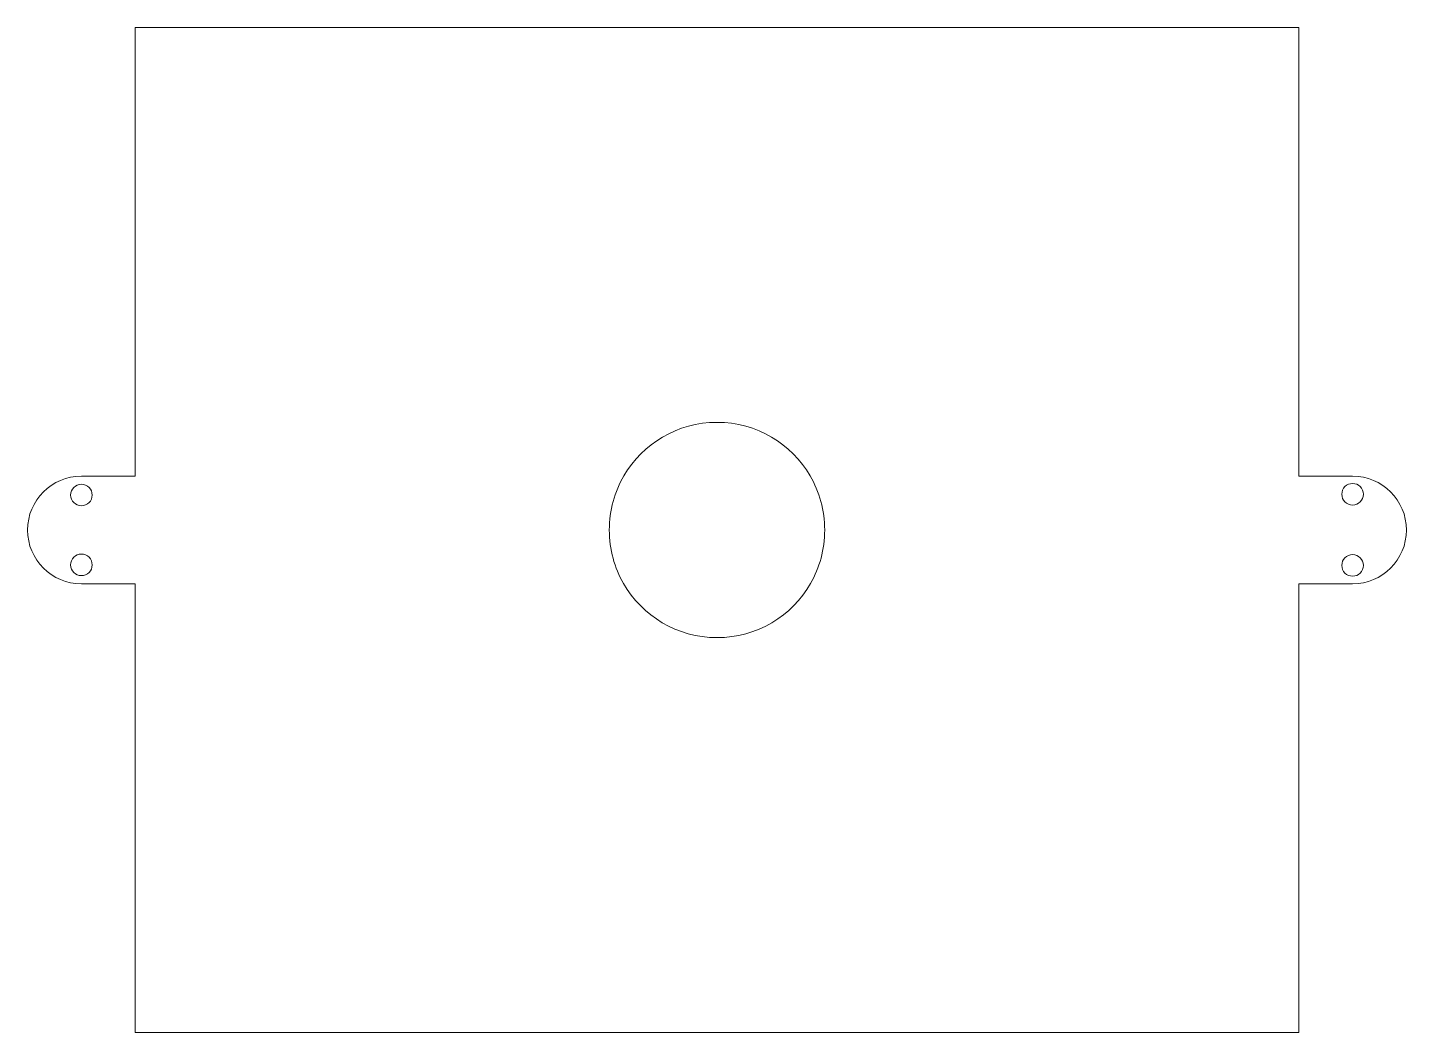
# Model space of a CAD drawing. Header units: centimetres. Extents: x -9.2 to 10, y -8.2 to 5.8.
import ezdxf

# ---------------------------------------------------------------- set-up
doc = ezdxf.new("R2010")
doc.units = ezdxf.units.CM
doc.header["$MEASUREMENT"] = 0
doc.layers.add('Layer 1', color=7, linetype='Continuous')

msp = doc.modelspace()

# ---------------------------------------------------------------- linework, layer by layer
at = {"layer": 'Layer 1', "color": 1, "lineweight": 9}
for points, knots in [([(-7.74027, -0.43367), (-7.74027, -0.43367), (-7.74027, 5.81633), (-7.74027, 5.81633), (-7.74027, 5.81633), (8.45973, 5.81633), (8.45973, 5.81633), (8.45973, 5.81633), (8.45973, -0.43367), (8.45973, -0.43367)], [0, 0, 0, 0, 0.33333333, 0.33333333, 0.33333333, 0.66666667, 0.66666667, 0.66666667, 1, 1, 1, 1]), ([(0.35973, 0.31633), (0.91319, 0.31633), (1.39656, 0.01653), (1.65652, -0.42947), (1.78567, -0.65106), (1.85973, -0.9087), (1.85973, -1.18367), (1.85973, -1.4545), (1.78792, -1.70856), (1.66236, -1.92787), (1.40383, -2.37941), (0.91733, -2.68367), (0.35973, -2.68367), (-0.19721, -2.68367), (-0.68324, -2.38013), (-0.942, -1.92947), (-1.06813, -1.70979), (-1.14027, -1.45516), (-1.14027, -1.18367), (-1.14027, -0.90804), (-1.06585, -0.64982), (-0.93612, -0.42787), (-0.67594, 0.01725), (-0.19306, 0.31633), (0.35973, 0.31633)], [0, 0, 0, 0, 0.125, 0.125, 0.125, 0.25, 0.25, 0.25, 0.375, 0.375, 0.375, 0.5, 0.5, 0.5, 0.625, 0.625, 0.625, 0.75, 0.75, 0.75, 0.875, 0.875, 0.875, 1, 1, 1, 1]), ([(-8.49027, -1.93367), (-8.90448, -1.93367), (-9.24027, -1.59789), (-9.24027, -1.18367), (-9.24027, -0.76945), (-8.90448, -0.43367), (-8.49027, -0.43367)], [0, 0, 0, 0, 0.5, 0.5, 0.5, 1, 1, 1, 1]), ([(-8.49027, -0.54676), (-8.40743, -0.54676), (-8.34027, -0.61392), (-8.34027, -0.69676), (-8.34027, -0.7796), (-8.40743, -0.84676), (-8.49027, -0.84676), (-8.57311, -0.84676), (-8.64027, -0.7796), (-8.64027, -0.69676), (-8.64027, -0.61392), (-8.57311, -0.54676), (-8.49027, -0.54676)], [0, 0, 0, 0, 0.25, 0.25, 0.25, 0.5, 0.5, 0.5, 0.75, 0.75, 0.75, 1, 1, 1, 1]), ([(9.20973, -0.53543), (9.29257, -0.53543), (9.35973, -0.60259), (9.35973, -0.68543), (9.35973, -0.76827), (9.29257, -0.83543), (9.20973, -0.83543), (9.12689, -0.83543), (9.05973, -0.76827), (9.05973, -0.68543), (9.05973, -0.60259), (9.12689, -0.53543), (9.20973, -0.53543)], [0, 0, 0, 0, 0.25, 0.25, 0.25, 0.5, 0.5, 0.5, 0.75, 0.75, 0.75, 1, 1, 1, 1]), ([(9.20973, -0.43367), (9.62394, -0.43367), (9.95973, -0.76946), (9.95973, -1.18367), (9.95973, -1.59788), (9.62394, -1.93367), (9.20973, -1.93367)], [0, 0, 0, 0, 0.5, 0.5, 0.5, 1, 1, 1, 1]), ([(-8.49027, -1.5196), (-8.40743, -1.5196), (-8.34027, -1.58676), (-8.34027, -1.6696), (-8.34027, -1.75244), (-8.40743, -1.8196), (-8.49027, -1.8196), (-8.57311, -1.8196), (-8.64027, -1.75244), (-8.64027, -1.6696), (-8.64027, -1.58676), (-8.57311, -1.5196), (-8.49027, -1.5196)], [0, 0, 0, 0, 0.25, 0.25, 0.25, 0.5, 0.5, 0.5, 0.75, 0.75, 0.75, 1, 1, 1, 1]), ([(9.20973, -1.52715), (9.29257, -1.52715), (9.35973, -1.59431), (9.35973, -1.67715), (9.35973, -1.75999), (9.29257, -1.82715), (9.20973, -1.82715), (9.12689, -1.82715), (9.05973, -1.75999), (9.05973, -1.67715), (9.05973, -1.59431), (9.12689, -1.52715), (9.20973, -1.52715)], [0, 0, 0, 0, 0.25, 0.25, 0.25, 0.5, 0.5, 0.5, 0.75, 0.75, 0.75, 1, 1, 1, 1]), ([(8.45973, -1.93367), (8.45973, -1.93367), (8.45973, -8.18367), (8.45973, -8.18367), (8.45973, -8.18367), (-7.74027, -8.18367), (-7.74027, -8.18367), (-7.74027, -8.18367), (-7.74027, -1.93367), (-7.74027, -1.93367)], [0, 0, 0, 0, 0.33333333, 0.33333333, 0.33333333, 0.66666667, 0.66666667, 0.66666667, 1, 1, 1, 1])]:
    msp.add_open_spline(points, degree=3, knots=knots, dxfattribs=at)
for points in [[(-8.49027, -0.43367), (-8.49027, -0.43367), (-7.74027, -0.43367), (-7.74027, -0.43367)], [(9.20973, -0.43367), (9.20973, -0.43367), (8.45973, -0.43367), (8.45973, -0.43367)], [(-8.49027, -1.93367), (-8.49027, -1.93367), (-7.74027, -1.93367), (-7.74027, -1.93367)], [(9.20973, -1.93367), (9.20973, -1.93367), (8.45973, -1.93367), (8.45973, -1.93367)]]:
    msp.add_open_spline(points, degree=3, dxfattribs=at)

doc.saveas('drawing.dxf')
